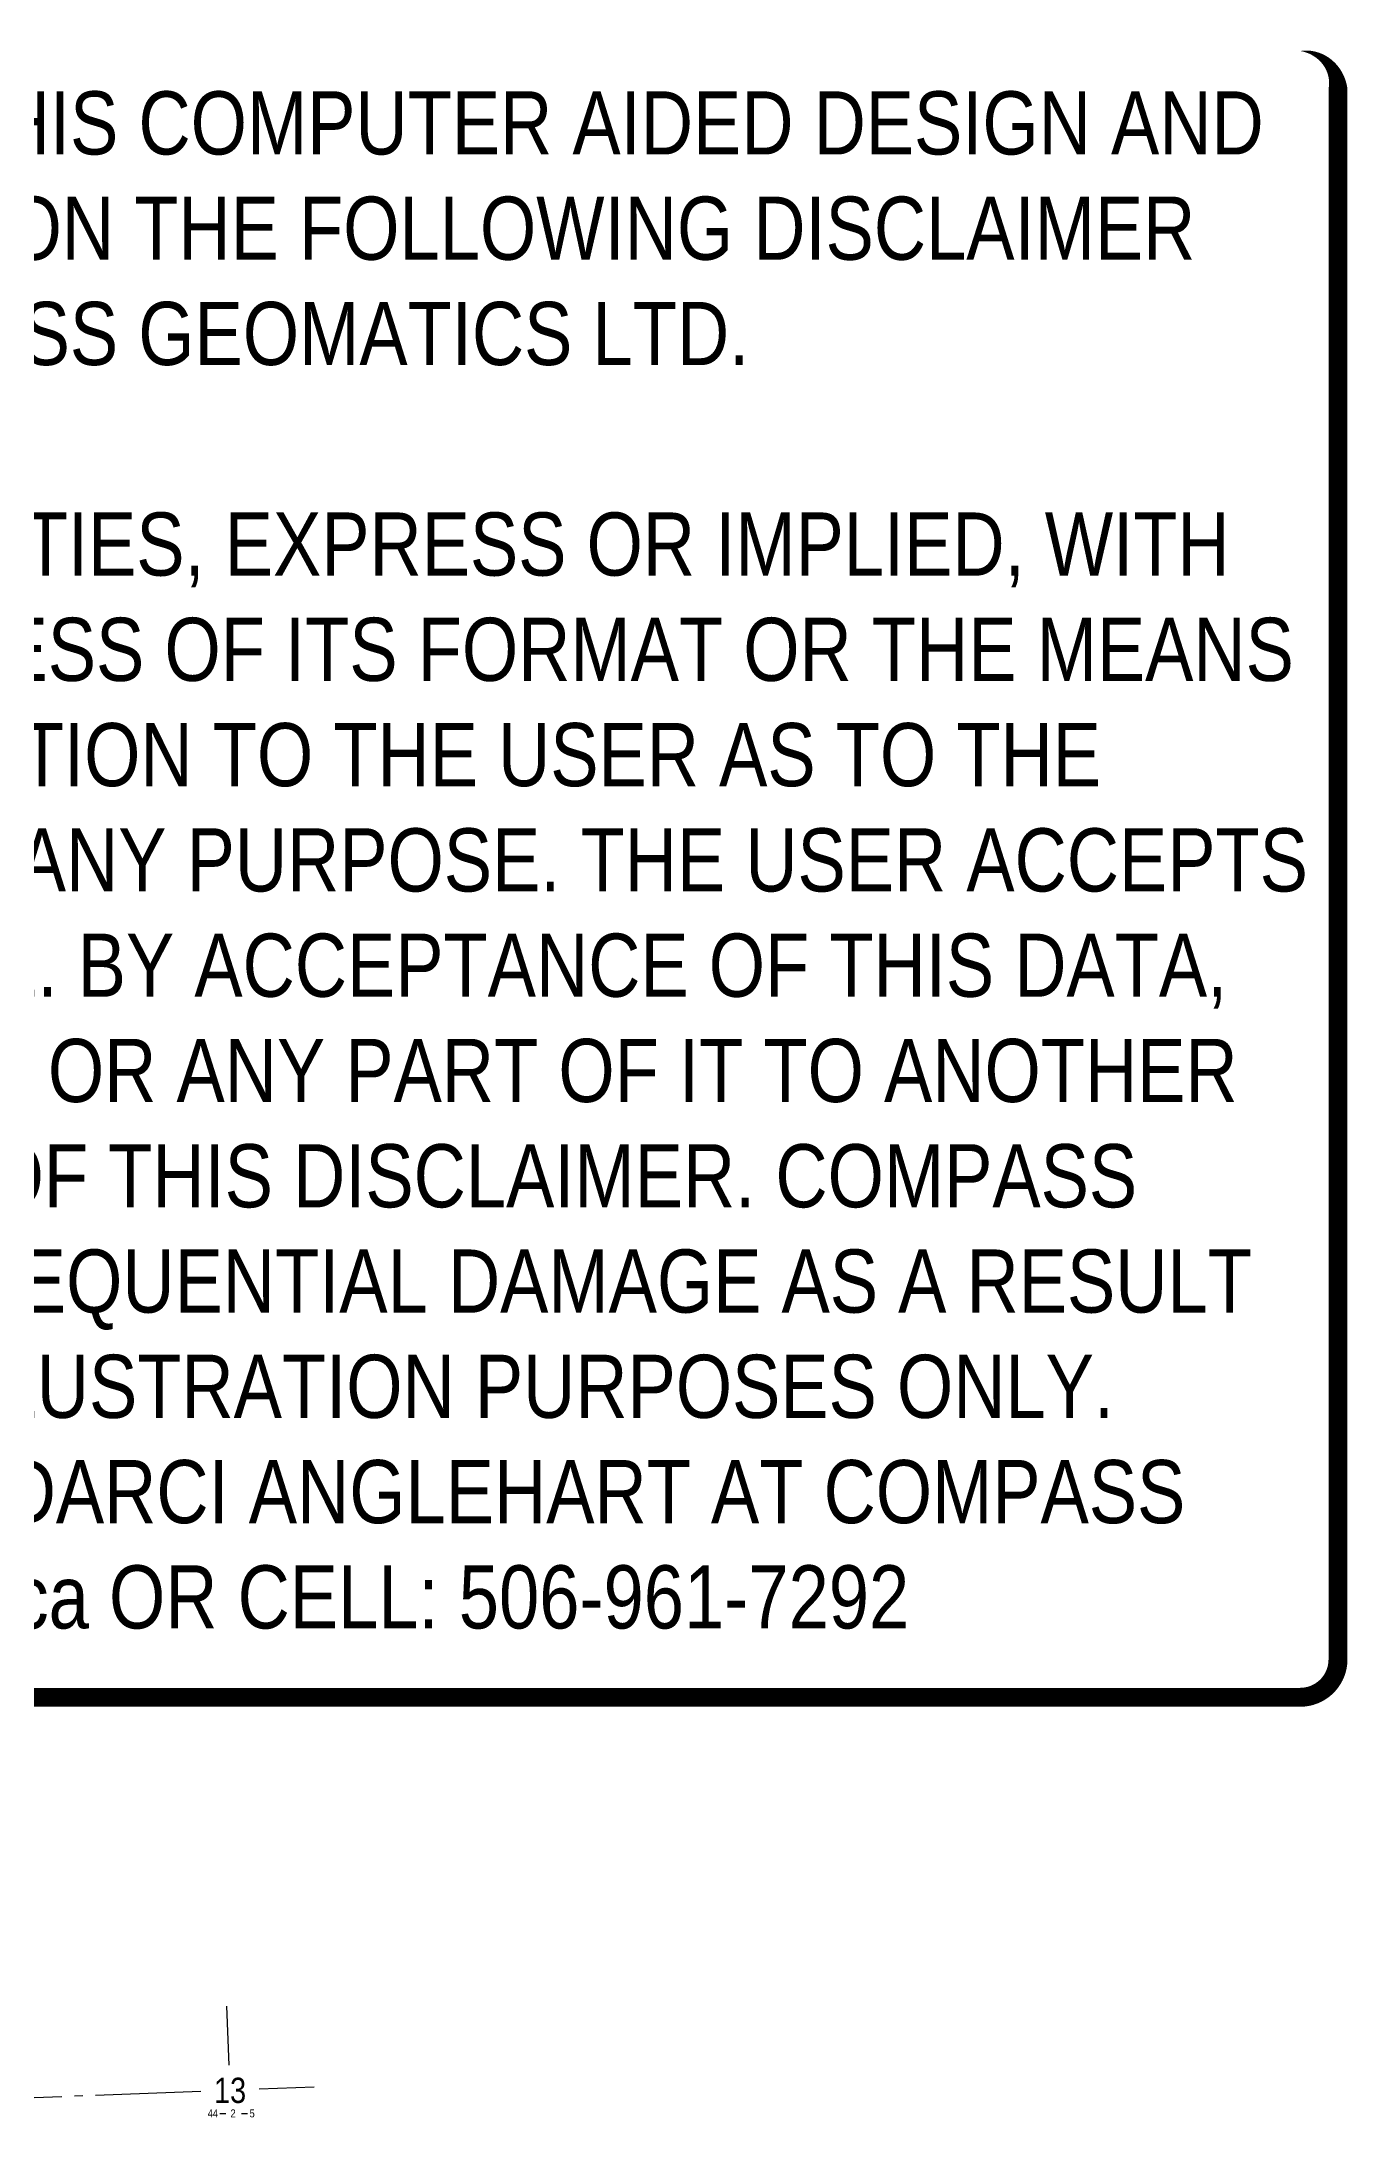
# Model space of a CAD drawing. Extents: x 686576 to 694196, y 5850445 to 5855412.
# Drawn here: x 691345 to 692896, y 5852946 to 5855412 of the extents above; entities that cross this region are included whole.
import ezdxf
from ezdxf.enums import TextEntityAlignment as Align

# ---------------------------------------------------------------- set-up
doc = ezdxf.new("R2010")
doc.units = 0
doc.header["$LTSCALE"] = 5
doc.linetypes.add('foc-QUARTERLINE', pattern=[33, 25, -3, 2, -3])
for name, color, linetype in [('10', 1, 'Continuous'), ('9', 3, 'Continuous'), ('L-QSEC', 8, 'foc-QUARTERLINE'), ('L-SECLBL', 7, 'Continuous')]:
    doc.layers.add(name, color=color, linetype=linetype)
doc.layers.add('DISCLAIMER', color=7, linetype='Continuous', plot=False)
doc.styles.add('80', font='ARIALN.TTF', dxfattribs={"height": 10})
doc.styles.add('80L', font='ARIALN.TTF', dxfattribs={"height": 10})
doc.styles.add('SIMPLEX', font='ARIALN.TTF')

# ---------------------------------------------------------------- blocks, each defined once
blk = doc.blocks.new('L-SECLBL')
at = {"layer": '9', "color": 7}
for p, q in [((-5.1, -27.8), (-12.3, -27.8)), ((20.7, -27.8), (13.5, -27.8))]:
    blk.add_line(p, q, dxfattribs=at)
at = {"layer": '10', "color": 2, "style": 'SIMPLEX'}
blk.add_attdef('SEC', text='', height=30, dxfattribs=at).set_placement((0, 0), align=Align.MIDDLE)
at = {"layer": '10', "color": 5, "style": '80L'}
blk.add_attdef('TWP', text='', height=9.5, dxfattribs=at).set_placement((-14.4, -27.4), align=Align.MIDDLE_RIGHT)
blk.add_attdef('RGE', text='', height=9.5, dxfattribs=at).set_placement((3.6, -27.4), align=Align.MIDDLE_CENTER)
blk.add_attdef('MER', text='', height=9.5, dxfattribs=at).set_placement((23.2, -27.4), align=Align.MIDDLE_LEFT)
blk = doc.blocks.new('Disclaimer_Legal')
at = {"layer": 'DISCLAIMER', "color": 254, "flags": 128}
blk.add_lwpolyline([(-3612.9, -1104.6, 37.5, 37.5, 0), (4096.1, -1104.6, 37.5, 37.5, 0.414214), (4171.1, -1029.6, 37.5, 37.5, 0), (4171.1, 2078.7, 37.5, 0, 0.414214), (4096.1, 2153.7, 0, 0, 0), (-3612.9, 2153.7, 0, 0, 0.414214), (-3687.9, 2078.7, 0, 0, 0), (-3687.9, -1029.6, 0, 37.5, 0.414214)], format="xyseb", close=True, dxfattribs=at)
at = {"layer": 'DISCLAIMER', "color": 254, "insert": (241.6, 533.9), "char_height": 125, "width": 7717.568, "attachment_point": 5, "style": '80'}
blk.add_mtext('NOTICE TO THE CORPORATION, PERSON &/OR PERSONS REGARDING THIS COMPUTER AIDED DESIGN AND DRAFTING (CADD) FILES. ACCEPTANCE OF THE CADD DATA IS BASED ON THE FOLLOWING DISCLAIMER WHICH COVERS ALL CADD DATA RECIEVED FROM COMPASS GEOMATICS LTD.\\P{\\fArial Narrow|b1|i0|c0|p34;DISCLAIMER}\\PCOMPASS GEOMATICS LTD. MAKES NO REPRESENTATION OR WARRANTIES, EXPRESS OR IMPLIED, WITH RESPECT TO THE REUSE OF THE DATA PROVIDED HEREWITH, REGARDLESS OF ITS FORMAT OR THE MEANS OF ITS TRANSMISSION. THERE IS NO GUARANTEE OR REPRESENTATION TO THE USER AS TO THE ACCURACY, CURRENCY, SUITABILITY OR RELIABILITY OF THIS DATA FOR ANY PURPOSE. THE USER ACCEPTS THE DATA "AS IS", AND ASSUMES ALL RISKS ASSOCIATED WITH ITS USE. BY ACCEPTANCE OF THIS DATA, THE USER AGREES NOT TO TRANSMIT THIS DATA OR PROVIDE ACCESS OR ANY PART OF IT TO ANOTHER PARTY UNLESS THE USER SHALL INCLUDE WITH THE DATA A COPY OF THIS DISCLAIMER. COMPASS GEOMATICS LTD. ASSUMES NO RESPONSIBILITY FOR ACTUAL OR CONSEQUENTIAL DAMAGE AS A RESULT OF ANY USER\'S RELIANCE ON THIS DATA. THIS CADD FILE IS FOR ILLUSTRATION PURPOSES ONLY.\\PIF YOU REQUIRE MORE ACCURATE INFORMATION, PLEASE CONTACT DARCI ANGLEHART AT COMPASS GEOMATICS LTD. VIA EMAIL: darci.anglehart@compassgeomatics.ca OR CELL: 506-961-7292', dxfattribs=at)

msp = doc.modelspace()

# ---------------------------------------------------------------- linework, layer by layer
at = {"layer": 'L-QSEC', "flags": 128}
for points in [[(691567.658, 5853008.659), (691564.867, 5853078.601)], [(691668.786, 5852982.452), (691603.282, 5852979.979)], [(691534.049, 5852977.366), (690766.279, 5852948.386)]]:
    msp.add_lwpolyline(points, dxfattribs=at)

# ---------------------------------------------------------------- block references
at = {"layer": 'DISCLAIMER', "xscale": 0.6, "yscale": 0.6, "zscale": 0.6}
msp.add_blockref('Disclaimer_Legal', (690381.877, 5854108.13), dxfattribs=at)
at = {"layer": 'L-SECLBL'}
msp.add_blockref('L-SECLBL', (691568.854, 5852978.68), dxfattribs=at).add_auto_attribs({'SEC': '13', 'TWP': '44', 'RGE': '2', 'MER': '5'})

doc.saveas('drawing.dxf')
